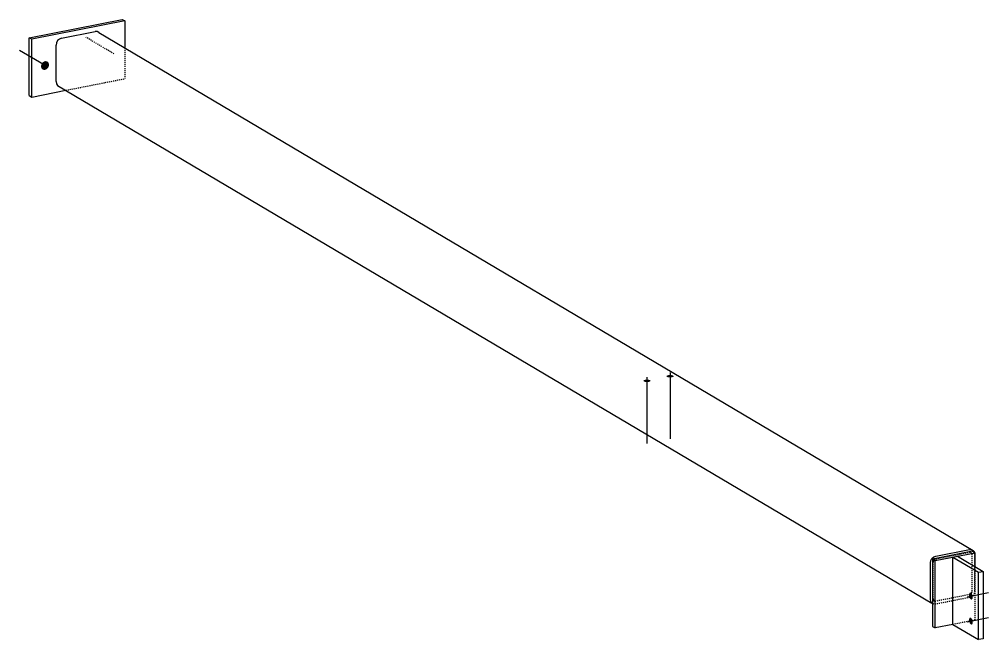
# Model space of a CAD drawing. Header units: millimetres. Extents: x 10 to 26214, y 5 to 1240.
# Drawn here: x 10 to 1902, y 29 to 1240 of the extents above; entities that cross this region are included whole.
import ezdxf

# ---------------------------------------------------------------- set-up
doc = ezdxf.new("R2010")
doc.units = ezdxf.units.MM
doc.linetypes.add('DXK_LINE_DOT2', pattern=[3.9198, 1.9599, -1.9599])
doc.layers.add('STÅL', color=7, linetype='Continuous')

msp = doc.modelspace()

# ---------------------------------------------------------------- hatches: boundary and pattern name
at = {"layer": 'STÅL', "linetype": 'Continuous'}
for points in [[(53.5, 1153.3), (54.6, 1154.9), (55.9, 1156.2), (57.4, 1157.2), (59, 1157.9), (60.6, 1158.2), (62.2, 1158.1), (63.7, 1157.7), (65, 1156.9), (66.1, 1155.8), (66.9, 1154.4), (67.4, 1152.9), (67.6, 1151.1), (67.4, 1149.3), (66.9, 1147.6), (66.1, 1145.9), (65, 1144.3), (63.7, 1143), (62.2, 1142), (60.6, 1141.4), (59, 1141), (57.4, 1141.1), (55.9, 1141.5), (54.6, 1142.3), (53.5, 1143.4), (52.7, 1144.8), (52.2, 1146.3), (52, 1148.1), (52.2, 1149.9), (52.7, 1151.6)], [(1234.7, 531.7), (1233.3, 531.7), (1231.9, 531.9), (1230.6, 532.1), (1229.5, 532.5), (1228.7, 532.9), (1228.1, 533.3), (1227.8, 533.8), (1227.8, 534.3), (1228.1, 534.8), (1228.7, 535.3), (1229.5, 535.7), (1230.6, 536), (1231.9, 536.3), (1233.3, 536.4), (1234.7, 536.5), (1236.2, 536.4), (1237.6, 536.3), (1238.8, 536), (1239.9, 535.7), (1240.8, 535.3), (1241.4, 534.8), (1241.7, 534.3), (1241.7, 533.8), (1241.4, 533.3), (1240.8, 532.9), (1239.9, 532.5), (1238.8, 532.1), (1237.6, 531.9), (1236.2, 531.7)], [(1279.7, 540.6), (1278.3, 540.6), (1276.9, 540.8), (1275.6, 541), (1274.5, 541.4), (1273.7, 541.8), (1273.1, 542.2), (1272.8, 542.7), (1272.8, 543.2), (1273.1, 543.7), (1273.7, 544.2), (1274.5, 544.6), (1275.6, 544.9), (1276.9, 545.2), (1278.3, 545.3), (1279.7, 545.4), (1281.2, 545.3), (1282.6, 545.2), (1283.9, 544.9), (1285, 544.6), (1285.8, 544.2), (1286.4, 543.7), (1286.7, 543.2), (1286.7, 542.7), (1286.4, 542.2), (1285.8, 541.8), (1285, 541.4), (1283.9, 541), (1282.6, 540.8), (1281.2, 540.6)], [(1870.1, 114.4), (1870.3, 113), (1870.4, 111.6), (1870.3, 110.3), (1870.1, 109.1), (1869.7, 108.2), (1869.2, 107.5), (1868.6, 107), (1867.9, 106.9), (1867.2, 107.1), (1866.5, 107.5), (1865.8, 108.3), (1865.1, 109.2), (1864.5, 110.4), (1864, 111.8), (1863.7, 113.2), (1863.5, 114.6), (1863.4, 116), (1863.5, 117.3), (1863.7, 118.5), (1864.1, 119.4), (1864.6, 120.1), (1865.2, 120.6), (1865.9, 120.7), (1866.6, 120.5), (1867.3, 120.1), (1868.1, 119.3), (1868.7, 118.4), (1869.3, 117.2), (1869.8, 115.9)], [(1870.1, 65.6), (1870.3, 64.1), (1870.4, 62.7), (1870.3, 61.4), (1870.1, 60.3), (1869.7, 59.3), (1869.2, 58.6), (1868.6, 58.2), (1867.9, 58), (1867.2, 58.2), (1866.5, 58.7), (1865.8, 59.4), (1865.1, 60.4), (1864.5, 61.6), (1864, 62.9), (1863.7, 64.3), (1863.5, 65.7), (1863.4, 67.1), (1863.5, 68.5), (1863.7, 69.6), (1864.1, 70.6), (1864.6, 71.3), (1865.2, 71.7), (1865.9, 71.8), (1866.6, 71.7), (1867.3, 71.2), (1868.1, 70.5), (1868.7, 69.5), (1869.3, 68.3), (1869.8, 67)]]:
    msp.add_hatch(color=96, dxfattribs=at).paths.add_polyline_path(points)

# ---------------------------------------------------------------- linework, layer by layer
at = {"layer": 'STÅL', "color": 2, "linetype": 'Continuous'}
for p, q in [((28.8, 1203.8), (210.7, 1239.7)), ((215.7, 1236.8), (33.8, 1200.9)), ((210.7, 1239.7), (215.7, 1236.8)), ((215.7, 1236.8), (215.7, 1184)), ((91.8, 1202.9), (157.6, 1215.9)), ((161.6, 1215.8), (157.6, 1215.9)), ((165, 1214.1), (161.6, 1215.8)), ((165, 1214.1), (1871.5, 203.1)), ((28.8, 1091.1), (28.8, 1203.8)), ((33.8, 1200.9), (28.8, 1203.8)), ((33.8, 1088.1), (33.8, 1200.9)), ((82.2, 1194.1), (81.4, 1189.6)), ((84.5, 1198.2), (82.2, 1194.1)), ((87.8, 1201.3), (84.5, 1198.2)), ((91.8, 1202.9), (87.8, 1201.3)), ((81.4, 1118.2), (81.4, 1189.6)), ((81.4, 1118.2), (82.2, 1114)), ((33.8, 1088.1), (100.6, 1101.3)), ((82.2, 1114), (84.5, 1110.8)), ((84.5, 1110.8), (1791, 99.9)), ((28.8, 1091.1), (33.8, 1088.1)), ((1791, 187.2), (1794.3, 190.4)), ((1870.2, 201.5), (1792.3, 186.1)), ((1794.3, 190.4), (1798.3, 192)), ((1797.3, 183.1), (1875.2, 198.5)), ((1798.3, 192), (1864.1, 205)), ((1831.9, 190), (1840.6, 191.7)), ((1831.9, 58.4), (1831.9, 190)), ((1831.9, 190), (1881.9, 160.4)), ((1840.6, 191.7), (1890.6, 162.1)), ((1864.1, 205), (1868.1, 204.9)), ((1868.1, 204.9), (1871.5, 203.1)), ((1870.2, 201.5), (1875.2, 198.5)), ((1871.5, 203.1), (1873.7, 199.9)), ((1873.9, 199.3), (1873.7, 199.9)), ((1875.2, 171.2), (1875.2, 198.5)), ((1787.9, 178.7), (1788.7, 183.1)), ((1787.9, 107.2), (1787.9, 178.7)), ((1788.7, 183.1), (1791, 187.2)), ((1792.3, 186.1), (1792.3, 54.5)), ((1792.3, 186.1), (1797.3, 183.1)), ((1797.3, 51.6), (1797.3, 183.1)), ((1881.9, 160.4), (1890.6, 162.1)), ((1881.9, 28.8), (1881.9, 160.4)), ((1890.6, 162.1), (1890.6, 30.5)), ((1788.7, 103.1), (1787.9, 107.2)), ((1791, 99.9), (1788.7, 103.1)), ((1792.3, 99.2), (1791, 99.9)), ((1831.9, 58.4), (1797.3, 51.6)), ((1831.9, 58.4), (1881.9, 28.8)), ((1792.3, 54.5), (1797.3, 51.6)), ((1890.6, 30.5), (1881.9, 28.8))]:
    msp.add_line(p, q, dxfattribs=at)
at = {"layer": 'STÅL', "color": 96, "linetype": 'DXK_LINE_DOT2'}
msp.add_line((194.3, 1172.5), (139.7, 1204.9), dxfattribs=at)
at = {"layer": 'STÅL', "color": 96, "linetype": 'Continuous'}
for p, q in [((64.4, 1146.9), (9.8, 1179.2)), ((1279.7, 550), (1279.7, 420.8)), ((1234.7, 541.1), (1234.7, 411.9)), ((1860, 112.4), (1901.5, 120.6)), ((1860, 63.6), (1901.5, 71.8))]:
    msp.add_line(p, q, dxfattribs=at)
at = {"layer": 'STÅL', "color": 7, "linetype": 'DXK_LINE_DOT2'}
for p, q in [((215.7, 1184), (215.7, 1124)), ((100.6, 1101.3), (215.7, 1124)), ((1798.3, 186.4), (1864.1, 199.4)), ((1866.1, 199.3), (1864.1, 199.4)), ((1867.8, 198.4), (1866.1, 199.3)), ((1868.9, 196.8), (1867.8, 198.4)), ((1869.3, 194.7), (1868.9, 196.8)), ((1869.3, 123.3), (1869.3, 194.7)), ((1874.5, 195.8), (1873.9, 199.3)), ((1874.5, 124.3), (1874.5, 195.8)), ((1793.5, 181.9), (1793.1, 179.7)), ((1793.1, 108.3), (1793.1, 179.7)), ((1794.6, 184), (1793.5, 181.9)), ((1796.3, 185.5), (1794.6, 184)), ((1798.3, 186.4), (1796.3, 185.5)), ((1875.2, 67), (1875.2, 171.2)), ((1864.1, 116.7), (1798.3, 103.7)), ((1864.1, 116.7), (1866.1, 117.5)), ((1866.1, 117.5), (1867.8, 119)), ((1867.8, 119), (1868.9, 121.1)), ((1871.5, 115.8), (1868.1, 112.7)), ((1868.9, 121.1), (1869.3, 123.3)), ((1873.7, 119.9), (1871.5, 115.8)), ((1874.5, 124.3), (1873.7, 119.9)), ((1794.3, 98.1), (1792.3, 99.2)), ((1793.1, 108.3), (1793.5, 106.2)), ((1793.5, 106.2), (1794.6, 104.6)), ((1798.3, 98), (1794.3, 98.1)), ((1794.6, 104.6), (1796.3, 103.7)), ((1796.3, 103.7), (1797.3, 103.7)), ((1797.3, 103.7), (1798.3, 103.7)), ((1864.1, 111), (1798.3, 98)), ((1868.1, 112.7), (1864.1, 111)), ((1875.2, 67), (1831.9, 58.4))]:
    msp.add_line(p, q, dxfattribs=at)

doc.saveas('drawing.dxf')
